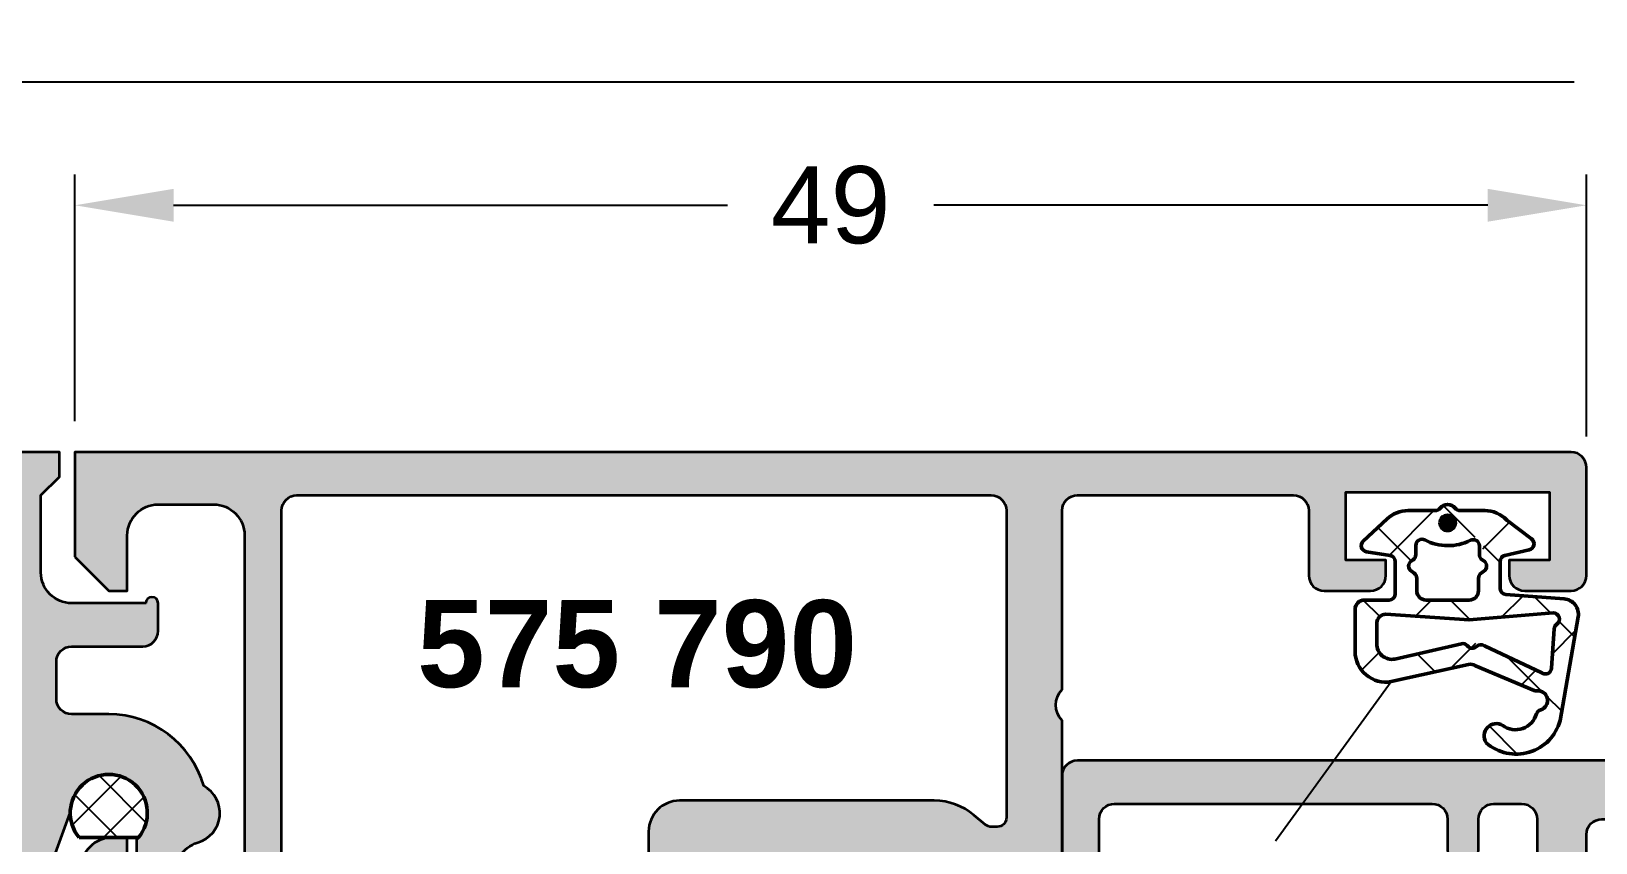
# Model space of a CAD drawing. Header units: millimetres. Extents: x 3 to 185, y 95 to 193.
# Drawn here: x 33.5 to 84.2, y 167.2 to 193.5 of the extents above; entities that cross this region are included whole.
import ezdxf

# ---------------------------------------------------------------- set-up
doc = ezdxf.new("R2010")
doc.units = ezdxf.units.MM
doc.header["$PDMODE"] = 1
doc.header["$PDSIZE"] = -0.001
for name, color, linetype, lineweight in [('S01_Bemaßung', 140, 'Continuous', 25), ('S02_Beschriftung', 40, 'Continuous', 25), ('S03_AL_Kontur', 255, 'Continuous', 35), ('S04_AL_Schraffur', 253, 'Continuous', 25), ('S05_EPDM_Kontur', 31, 'Continuous', 50), ('S06_EPDM_Schraffur', 43, 'Continuous', 25), ('S09_KS_Kontur', 254, 'Continuous', 50)]:
    doc.layers.add(name, color=color, linetype=linetype, lineweight=lineweight)
doc.styles.add('1_1_H_Art', font='arialbd.ttf', dxfattribs={"height": 2.825})
doc.styles.add('Arial', font='arial.ttf')
doc.dimstyles.new('1 zu 1', dxfattribs={"dimtxt": 2.5, "dimasz": 3.2, "dimexe": 1, "dimexo": 1, "dimgap": 1.5, "dimtad": 0, "dimdec": 1, "dimrnd": 0.5, "dimdsep": 46, "dimtxsty": 'Arial', "dimcen": 0, "dimclrd": 256, "dimclre": 256, "dimclrt": 256, "dimadec": 0, "dimazin": 0, "dimtfac": 1, "dimtdec": 1, "dimtofl": 0, "dimtmove": 0, "dimatfit": 1, "dimfxl": 1, "dimtolj": 1, "dimlwd": 25, "dimlwe": 25, "dimarcsym": 0})

# ---------------------------------------------------------------- blocks, each defined once
blk = doc.blocks.new('245472_s')
at = {"layer": 'S06_EPDM_Schraffur'}
h = blk.add_hatch(dxfattribs=at)
h.set_pattern_fill('NETZ', color=256, scale=2, angle=45)
h.set_pattern_definition([(45, (0, 0), (-1.414213562373095, 1.414213562373095), []), (135, (0, 0), (-1.414213562373095, -1.414213562373095), [])])
h.paths.add_polyline_path([(0.07881467518588425, 1.294658370458983), (-0.7220038052840685, 0.6822616718120524, 0.6341571971655402), (-0.6457408834436769, 0.3285716947533978), (0.1450194921700799, 0.1449941029615904, -0.3488735622163144), (0.2997916293946783, -0.04982489105275867), (0.2997916293946212, -0.9167337651965366, -0.388878731852966), (0.1172227779442204, -1.115972704814802), (-1.778394676069329, -1.26200346911521, 0.4427654286969734), (-2.232494691147234, -1.846779468913178), (-1.644194370605375, -5.205969000000041, 0.5553987798016846), (0.751786613245244, -5.92825836956519, 0.8049705974471792), (0.2146582505188868, -5.364040999789078, -0.5326905388769916), (-0.8776056999450608, -4.983949584856339, 0.2329840165070141), (-1.006054654877952, -4.862476003871202, -0.9228385714858163), (-0.8966480891609567, -4.245747642581604, 0.1240805982827088), (-0.8000090923316932, -4.230989599194803), (1.248304648965733, -3.368736702321803), (3.826147451727696, -3.945471989039341, 0.4663076581549991), (4.999795629394656, -2.960664236027111), (4.999795629394656, -1.600008000000053, 0.4142135623731368), (4.699795629394504, -1.300007999999943), (3.89978600083167, -1.300008000000057, -0.4142135623731447), (3.699786000831624, -1.100008000000035), (3.699786000831653, -0.054511096483709, -0.3682809726901107), (3.868055019901967, 0.1429557231322731), (4.630268858686375, 0.2654360103515334, 0.6233693057503813), (4.735239984549948, 0.6088909596160424), (3.965210188407684, 1.329940648242597, 0.1903920438502836), (3.281699654441159, 1.599999999999959), (2.282850341869234, 1.599999999999959, 0.7071067811865975), (1.717164916919827, 1.599999999999902), (0.7981544755244561, 1.599999999999902, 0.203452299423669)])
h.paths.add_polyline_path([(0.8149518244618428, -0.04032949463545921, 0.6603784506514764), (0.8648894950941212, -0.404797609766721, -0.3201302639135086), (0.9997948972709474, -0.5939078774261319), (0.9997948972709767, -1.000008000000011, 0.4142135623730616), (1.299794897270947, -1.300007999999972), (2.700220361518079, -1.30000800000003, 1.124557674372985), (3.044974788948967, -0.7199983695251384, -0.4338865650576509), (3.084757073759735, -0.4306037771103648), (3.185063434327223, -0.3596827031643479, 0.5933036300637482), (3.149360787980696, -0.01043801976144909, -0.2958232703086807), (3.030970246153871, 0.1721541387137755), (3.030970246153843, 0.4714983384507503, 0.563434605958761), (2.738330646477266, 0.6487493033887219, -0.2410849356643282), (1.258672729872697, 0.6362324279662502, 1.193377207135259), (0.9318742277150489, 0.2882861615002922, -0.4154152241140792), (0.884508300393584, 0.008850038397808846)], flags=16)
h.paths.add_polyline_path([(1.3023657289633, -1.946531152060642), (3.958406036260162, -1.762430166092885, -0.4553580963859353), (4.299795629394555, -2.059561284591366), (4.299795629394554, -2.722313517508318, -0.4663076581549696), (3.712971540561193, -3.214717394014382), (1.548837637238607, -2.714298902730954, 1.20825016794585), (1.11965694934921, -2.936521521016255, 0.5793050686200585), (0.808227237299083, -2.783496036234859), (-1.055252210555394, -3.663098156193153, -0.5736552250319467), (-1.366436407877567, -3.51345619552945), (-1.452069015854161, -2.230316391122242, 0.2262349462175074), (-1.538499012442649, -2.08140601471, -0.7374454539017409), (-1.425583392403144, -1.716330084450374)], flags=16)
at = {"layer": 'S09_KS_Kontur'}
h = blk.add_hatch(color=256, dxfattribs=at)
h.dxf.hatch_style = 1
h.paths.add_polyline_path([(2.250007629394547, 1.199999999999982, 1), (1.750007629394547, 1.199999999999982, 1)])
at = {"layer": 'S05_EPDM_Kontur'}
for points in [[(0.1450194921699956, 0.14499410296161), (-0.6457408834436779, 0.3285716947533979, -0.6341571971655282), (-0.7220038052840736, 0.6822616718120487), (0.07881467518588414, 1.294658370458983, -0.203452299423669), (0.7981544755244558, 1.599999999999902), (1.6000076293944, 1.599999999999902, 0.2360679774998283), (1.760007629394454, 1.679999999999944, -0.5000000000000028), (2.240007629394587, 1.679999999999997, 0.2360679774998494), (2.400007629394619, 1.599999999999959), (3.281699654441114, 1.599999999999959, -0.1903920438502543), (3.965210188407569, 1.329940648242705), (4.735239984549922, 0.6088909596160663, -0.623369305750359), (4.630268858686422, 0.265436010351541), (3.868055019901918, 0.1429557231322653, 0.3682809726900922), (3.699786000831653, -0.0545110964837453), (3.699786000831624, -1.100008000000068, 0.414213562373054), (3.899786000831641, -1.300008000000057), (4.699795629394533, -1.300007999999943, -0.4142135623730674), (4.999795629394656, -1.600008000000012), (4.999795629394656, -2.960664236027137, -0.4663076581549918), (3.826147451727694, -3.94547198903934), (1.319374077281242, -3.384636914341123, 0.1943803091377386), (1.099521752940136, -3.431367968478307), (-0.8000090923317049, -4.230989599194809, -0.1240805982827332), (-0.8966480891609886, -4.2457476425816, 0.9071511080963035), (-1.016388313036213, -4.859584190521337, -0.2471723312518191), (-0.8776056999450504, -4.983949584856368, 0.5326905388769989), (0.2146582505189265, -5.364040999789049, -0.8049705974471585), (0.7517866132452384, -5.928258369565198, -0.5553987798016824), (-1.644194370605374, -5.205969000000045), (-2.232494691147236, -1.846779468913164, -0.442765428696977), (-1.77839467606931, -1.262003469115208), (0.1172227779442091, -1.115972704814803, 0.3888787318530058), (0.2997916293946211, -0.9167337651965202), (0.2997916293946783, -0.04982489105266052, 0.3488735622162982)], [(3.175020843219742, -0.03322893448638287), (3.115506958395671, 0.008850038397715254, -0.2434870669040378), (3.030970246153871, 0.1721541387137127), (3.030970246153843, 0.4714983384507054, 0.5634346059588069), (2.738330646477281, 0.6487493033887298, -0.2410849356643324), (1.258672729872689, 0.636232427966254, 0.5578755624467475), (0.9690450126352507, 0.4574396084727728), (0.9690450126352227, 0.1721541387137693, -0.2434870669040133), (0.8845083003934521, 0.008850038397715566), (0.824994415569267, -0.03322893448643949, 0.5373193821394313), (0.8249944155692099, -0.3667832633133888), (0.9152581850294037, -0.4306037771102159, -0.2434870669039241), (0.9997948972709474, -0.5939078774263272), (0.9997948972709767, -1.000008000000017, 0.4142135623730674), (1.299794897270959, -1.300007999999972), (2.700220361518106, -1.30000800000003, 0.414213562373095), (3.000220361518091, -1.000008000000017), (3.000220361518091, -0.5939078774263271, -0.2434870669039391), (3.084757073759946, -0.4306037771102159), (3.175020843219856, -0.3667832633133325, 0.5373193821394199)], [(-1.366816698200451, -3.507757832930744, 0.583182763396857), (-1.055252210555393, -3.663098156193152), (0.8082272372990811, -2.78349603623486, -0.3561593751153267), (1.060036723693786, -2.806446469866566, 0.4460614188439155), (1.357057815549825, -2.787424921160446, -0.2761214912888708), (1.548837637238608, -2.714298902730954), (3.712971540561187, -3.214717394014381, 0.4663076581550322), (4.299795629394554, -2.722313517508221), (4.299795629394555, -2.059561284591452, 0.4142135623731782), (3.999795629394572, -1.759561284591383), (1.302365728963298, -1.946531152060642), (-1.42558339240314, -1.716330084450375, 0.737445453901833), (-1.538499012442612, -2.081406014710026, -0.2337516465743127), (-1.451688725531269, -2.236014753721078)]]:
    blk.add_lwpolyline(points, format="xyb", close=True, dxfattribs=at)
blk.add_circle((2.000007629394547, 1.199999999999982), 0.25, dxfattribs=at)
blk = doc.blocks.new('511130_s')
at = {"layer": 'S04_AL_Schraffur'}
h = blk.add_hatch(color=256, dxfattribs=at)
h.dxf.hatch_style = 1
edge = h.paths.add_edge_path()
edge.add_line((5.551115123125783e-16, -3.399999999999999), (-1.1, -4.500000000000001))
edge.add_line((-1.099999999999999, -4.500000000000001), (-1.699999999999999, -4.5))
edge.add_line((-1.699999999999999, -4.5), (-1.7, -2.7))
edge.add_arc((-2.7, -2.7), 1, 0, 90)
edge.add_line((-2.7, -1.7), (-4.500000000000001, -1.700000000000002))
edge.add_arc((-4.5, -2.700000000000001), 0.9999999999999991, 90.00000000000006, 180)
edge.add_line((-5.5, -2.700000000000001), (-5.5, -14.5))
edge.add_arc((-4.499999999999999, -14.5), 1.000000000000001, 179.9999999999999, 269.9999999999999)
edge.add_line((-4.500000000000001, -15.5), (-2.700000000000002, -15.5))
edge.add_arc((-2.700000000000003, -14.5), 1, 270, 360.0000000000001)
edge.add_line((-1.700000000000002, -14.5), (-1.699999999999999, -12.5))
edge.add_line((-1.699999999999999, -12.5), (-1.199999999999996, -12.5))
edge.add_arc((-1.199999999999996, -13.5), 1, 0, 90, ccw=False)
edge.add_line((-0.1999999999999963, -13.5), (-0.1999999999999968, -17.3))
edge.add_arc((-0.09999999999999384, -17.58284271247462), 0.3000000000000038, 109.471220634491, 180)
edge.add_line((-0.3999999999999968, -17.58284271247462), (-0.3999999999999951, -18.01715728752539))
edge.add_arc((-0.09999999999999548, -18.01715728752539), 0.2999999999999996, 180, 250.5287793655094)
edge.add_line((-0.1999999999999948, -18.3), (-0.1999999999999941, -20.19999999999996))
edge.add_arc((-0.5000000000000338, -20.19999999999996), 0.3000000000000397, -90, 0, ccw=False)
edge.add_line((-0.5000000000000336, -20.5), (-1.489999999999954, -20.5))
edge.add_arc((-1.489999999999954, -20.19999999999996), 0.3000000000000398, 180, 270.00000000000006, ccw=False)
edge.add_line((-1.789999999999994, -20.19999999999996), (-1.789999999999996, -17.5))
edge.add_arc((-1.989999999999996, -17.50000000000001), 0.2, 1.017777498068326e-12, 90.0000000000002)
edge.add_line((-1.989999999999996, -17.3), (-6.19999999999999, -17.3))
edge.add_arc((-6.199999999999989, -17.8), 0.5000000000000036, 90.0000000000002, 180)
edge.add_line((-6.69999999999999, -17.8), (-6.69999999999999, -18.5))
edge.add_line((-6.69999999999999, -18.5), (-5.318504542377629, -20.89282032302755))
edge.add_arc((-5.438119784648292, -20.96188021535171), 0.1381197846482999, -95.6225775507931, 30.00000000000091, ccw=False)
edge.add_arc((-4.96177675882619, -16.12339113815219), 5.000000000000004, 205.0787776641433, 264.37742244920645, ccw=False)
edge.add_arc((-10.39613192002033, -18.66657496595597), 1.000000000000001, 25.0787776641433, 143.8053270726162)
edge.add_arc((-15.2382232411738, -15.12339113815219), 5.000000000000002, 275.62257755079344, 323.8053270726163, ccw=False)
edge.add_arc((-14.7618802153517, -19.96188021535171), 0.1381197846482951, 150.0000000000003, 275.62257755079395, ccw=False)
edge.add_line((-14.88149545762236, -19.89282032302756), (-13.5, -17.5))
edge.add_line((-13.5, -17.5), (-13.5, -16.8))
edge.add_arc((-14, -16.8), 0.5000000000000018, 4.071109992273287e-13, 90)
edge.add_line((-14, -16.3), (-18.21, -16.3))
edge.add_arc((-18.21, -16.5), 0.1999999999999957, 90, 180.000000000001)
edge.add_line((-18.41, -16.5), (-18.41, -19.19999999999996))
edge.add_arc((-18.71000000000004, -19.19999999999996), 0.3000000000000398, -90, 0, ccw=False)
edge.add_line((-18.71000000000004, -19.5), (-19.69999999999996, -19.5))
edge.add_arc((-19.69999999999996, -19.19999999999996), 0.3000000000000398, 180, 270, ccw=False)
edge.add_line((-20, -19.19999999999996), (-20, -17.3))
edge.add_arc((-20.1, -17.01715728752538), 0.3000000000000021, 289.4712206344901, 360)
edge.add_line((-19.8, -17.01715728752538), (-19.8, -16.58284271247462))
edge.add_arc((-20.1, -16.58284271247462), 0.2999999999999972, 0, 70.52877936550966)
edge.add_line((-20, -16.3), (-20, -13.3))
edge.add_arc((-20.3, -13.3), 0.2999999999999972, 0, 90)
edge.add_line((-20.3, -13.00000000000001), (-27.86769096001073, -13.00000000000001))
edge.add_arc((-27.86769096001073, -13.2), 0.1999999999999993, 90, 189.0000000000005)
edge.add_line((-28.06522862812976, -13.23128689300805), (-27.5915806127587, -16.22178276747988))
edge.add_arc((-28.08542478305627, -16.3), 0.5000000000000018, -90, 8.999999999999773, ccw=False)
edge.add_line((-28.08542478305627, -16.8), (-29.6, -16.8))
edge.add_arc((-29.6, -16.6), 0.1999999999999993, 180, 270, ccw=False)
edge.add_line((-29.8, -16.6), (-29.8, -14.05))
edge.add_arc((-30, -14.05), 0.1999999999999993, 0, 90)
edge.add_line((-30, -13.85), (-31.8, -13.85))
edge.add_arc((-31.8, -13.65000000000001), 0.1999999999999957, 179.999999999999, 270, ccw=False)
edge.add_line((-32, -13.65), (-32, -8.700000000000003))
edge.add_arc((-32.525, -8.200000000000003), 0.724999999999999, 316.3971810272963, 403.6028189727036)
edge.add_line((-32, -7.700000000000004), (-32, -1.900000000000004))
edge.add_arc((-32.5, -1.900000000000005), 0.5, 1.017777498068325e-13, 90)
edge.add_line((-32.5, -1.400000000000006), (-39.5, -1.400000000000004))
edge.add_arc((-39.5, -1.900000000000004), 0.5, 90, 180)
edge.add_line((-40, -1.900000000000004), (-40, -4.000000000000005))
edge.add_arc((-40.5, -4.000000000000005), 0.5, -90, 0, ccw=False)
edge.add_line((-40.5, -4.500000000000006), (-41.99999999999999, -4.500000000000006))
edge.add_arc((-42, -4.000000000000003), 0.5000000000000036, 180.0000000000004, 270.0000000000008, ccw=False)
edge.add_line((-42.5, -4.000000000000006), (-42.5, -3.500000000000006))
edge.add_line((-42.5, -3.500000000000006), (-41.2, -3.500000000000006))
edge.add_line((-41.2, -3.500000000000006), (-41.2, -1.300000000000006))
edge.add_line((-41.2, -1.300000000000006), (-47.8, -1.300000000000006))
edge.add_line((-47.8, -1.300000000000006), (-47.8, -3.500000000000006))
edge.add_line((-47.8, -3.500000000000006), (-46.5, -3.500000000000006))
edge.add_line((-46.5, -3.500000000000006), (-46.5, -4.000000000000005))
edge.add_arc((-47, -4.000000000000005), 0.5, -90, 0, ccw=False)
edge.add_line((-47, -4.500000000000006), (-48.5, -4.500000000000006))
edge.add_arc((-48.5, -4.000000000000006), 0.5, 180, 270, ccw=False)
edge.add_line((-49, -4.000000000000006), (-49, -0.5000000000000062))
edge.add_arc((-48.5, -0.5000000000000024), 0.5, 90.0000000000008, 180.0000000000004, ccw=False)
edge.add_line((-48.50000000000001, -5.967448757360216e-15), (0, 0))
edge.add_line((0, 0), (5.551115123125783e-16, -3.399999999999999))
edge = h.paths.add_edge_path(flags=16)
edge.add_arc((-29.7, -1.9), 0.4999999999999982, 90, 180.0000000000002)
edge.add_line((-30.2, -1.900000000000002), (-30.2, -11.85))
edge.add_arc((-29.9, -11.85), 0.2999999999999972, 180, 270)
edge.add_line((-29.9, -12.15), (-29.70919107027986, -12.15000000000001))
edge.add_arc((-29.70919107027986, -11.85000000000002), 0.2999999999999883, 270.0000000000007, 310.0000000000018)
edge.add_line((-29.5163547873739, -12.0798133329357), (-29.14464419713559, -11.76791111376205))
edge.add_arc((-27.85906897776252, -13.3), 1.999999999999998, 90.00000000000011, 129.9999999999999, ccw=False)
edge.add_line((-27.85906897776252, -11.30000000000001), (-19.6, -11.30000000000001))
edge.add_arc((-19.6, -12.30000000000001), 1, 0, 90, ccw=False)
edge.add_line((-18.6, -12.30000000000001), (-18.6, -14.1))
edge.add_arc((-18.1, -14.1), 0.5, 180, 270)
edge.add_line((-18.1, -14.6), (-7.200000000000003, -14.6))
edge.add_arc((-7.200000000000001, -14.1), 0.5, 269.9999999999999, 360)
edge.add_line((-6.700000000000001, -14.1), (-6.699999999999999, -1.900000000000002))
edge.add_arc((-7.199999999999999, -1.900000000000001), 0.5, 0, 90)
edge.add_line((-7.199999999999999, -1.400000000000001), (-29.7, -1.400000000000002))
at = {"layer": 'S03_AL_Kontur'}
for points in [[(5.551115123125783e-16, -3.399999999999999), (-1.099999999999999, -4.500000000000001), (-1.699999999999999, -4.5), (-1.7, -2.7, 0.414213562373095), (-2.7, -1.7), (-4.500000000000001, -1.700000000000002, 0.414213562373095), (-5.5, -2.700000000000001), (-5.5, -14.5, 0.414213562373095), (-4.500000000000001, -15.5), (-2.700000000000002, -15.5, 0.414213562373095), (-1.700000000000002, -14.5), (-1.699999999999999, -12.5), (-1.199999999999996, -12.5, -0.414213562373095), (-0.1999999999999963, -13.5), (-0.1999999999999968, -17.3, 0.3178372451957812), (-0.3999999999999968, -17.58284271247462), (-0.3999999999999951, -18.01715728752539, 0.3178372451957824), (-0.1999999999999948, -18.3), (-0.1999999999999941, -20.19999999999996, -0.4142135623730951), (-0.5000000000000336, -20.5), (-1.489999999999954, -20.5, -0.414213562373095), (-1.789999999999994, -20.19999999999996), (-1.789999999999996, -17.5, 0.414213562373095), (-1.989999999999996, -17.3), (-6.19999999999999, -17.3, 0.414213562373095), (-6.69999999999999, -17.8), (-6.69999999999999, -18.5), (-5.318504542377629, -20.89282032302755, -0.6105378334010336), (-5.451652079404859, -21.09933548774936, -0.2646719147936072), (-9.490406059821304, -18.24271099465534, 0.5699652493473596), (-11.20314714021257, -18.07604432798868, -0.2133901248928144), (-14.74834792059513, -20.09933548774936, -0.6105378334010351), (-14.88149545762236, -19.89282032302756), (-13.5, -17.5), (-13.5, -16.8, 0.4142135623730937), (-14, -16.3), (-18.21, -16.3, 0.414213562373095), (-18.41, -16.5), (-18.41, -19.19999999999996, -0.414213562373095), (-18.71000000000004, -19.5), (-19.69999999999996, -19.5, -0.414213562373095), (-20, -19.19999999999996), (-20, -17.3, 0.3178372451957844), (-19.8, -17.01715728752538), (-19.8, -16.58284271247462, 0.3178372451957838), (-20, -16.3), (-20, -13.3, 0.414213562373095), (-20.3, -13.00000000000001), (-27.86769096001073, -13.00000000000001, 0.4610063144273195), (-28.06522862812976, -13.23128689300805), (-27.5915806127587, -16.22178276747988, -0.4610063144273173), (-28.08542478305627, -16.8), (-29.6, -16.8, -0.414213562373095), (-29.8, -16.6), (-29.8, -14.05, 0.414213562373095), (-30, -13.85), (-31.8, -13.85, -0.4142135623731015), (-32, -13.65), (-32, -8.700000000000003, 0.4000000000000009), (-32, -7.700000000000004), (-32, -1.900000000000004, 0.414213562373095), (-32.5, -1.400000000000006), (-39.5, -1.400000000000004, 0.414213562373095), (-40, -1.900000000000004), (-40, -4.000000000000005, -0.414213562373095), (-40.5, -4.500000000000006), (-41.99999999999999, -4.500000000000006, -0.414213562373095), (-42.5, -4.000000000000006), (-42.5, -3.500000000000006), (-41.2, -3.500000000000006), (-41.2, -1.300000000000006), (-47.8, -1.300000000000006), (-47.8, -3.500000000000006), (-46.5, -3.500000000000006), (-46.5, -4.000000000000005, -0.414213562373095), (-47, -4.500000000000006), (-48.5, -4.500000000000006, -0.414213562373095), (-49, -4.000000000000006), (-49, -0.500000000000006, -0.414213562373095), (-48.50000000000001, -5.967448757360216e-15), (0, 0)], [(-29.7, -1.400000000000002, 0.414213562373095), (-30.2, -1.900000000000002), (-30.2, -11.85, 0.414213562373095), (-29.9, -12.15), (-29.70919107027986, -12.15000000000001, 0.1763269807084703), (-29.5163547873739, -12.0798133329357), (-29.14464419713559, -11.76791111376205, -0.1763269807084643), (-27.85906897776252, -11.30000000000001), (-19.6, -11.30000000000001, -0.414213562373095), (-18.6, -12.30000000000001), (-18.6, -14.1, 0.414213562373095), (-18.1, -14.6), (-7.200000000000002, -14.6, 0.414213562373095), (-6.700000000000001, -14.1), (-6.699999999999999, -1.900000000000002, 0.414213562373095), (-7.199999999999999, -1.400000000000001)]]:
    blk.add_lwpolyline(points, format="xyb", close=True, dxfattribs=at)
blk = doc.blocks.new('575790_s')
blk.add_blockref('511130_s', (19, 75.0000829900473))
blk = doc.blocks.new('587310_s')
at = {"layer": 'S04_AL_Schraffur'}
h = blk.add_hatch(color=256, dxfattribs=at)
h.dxf.hatch_style = 1
h.paths.add_polyline_path([(0, -0.4999999999999991, 0.4142135623730951), (-0.4999999999999991, 0), (-28.50000000000001, 0, 0.4142135623730941), (-29, -0.4999999999999982), (-29, -3.65, 0.4142135623730945), (-28.8, -3.85), (-27, -3.85, -0.4142135623730945), (-26.8, -4.049999999999999), (-26.8, -6.600000000000001, 0.4142135623730939), (-26.6, -6.800000000000001), (-25.1, -6.800000000000001, 0.4627606305581499), (-24.60661645133361, -6.21892797088171), (-25.09735341946656, -3.232428811647315, -0.4627606305581515), (-24.9, -3, 0.414213562373089), (-24.70000000000001, -2.800000000000001), (-24.70000000000001, -2.199999999999998, -0.4142135623730938), (-24.40000000000001, -1.899999999999999), (-17.50000000000001, -1.899999999999997, -0.4142135623730948), (-17.00000000000001, -2.399999999999997), (-17, -12.5, -0.3999999999999965), (-17, -13.49999999999999), (-17.00000000000001, -25.9, -0.4142135623730951), (-17.50000000000001, -26.4), (-24.4, -26.4, -0.4142135623730953), (-24.7, -26.1), (-24.7, -23.19999999999992, 0.4142135623730429), (-24.89999999999987, -23.00000000000001, -0.4627606305580655), (-25.09735341946639, -22.76757118835269), (-24.6066164513336, -19.78107202911798, 0.4627606305581233), (-25.09999999999976, -19.20000000000001), (-26.6, -19.20000000000001, 0.4142135623730952), (-26.8, -19.4), (-26.8, -21.95, -0.4142135623730952), (-27, -22.15), (-28.8, -22.15, 0.4142135623731003), (-29.00000000000001, -22.35), (-29, -24.15, 0.4142135623730951), (-28.8, -24.35), (-27, -24.35, -0.4142135623731003), (-26.8, -24.55), (-26.8, -26.15, -0.41421356237309), (-26.99999999999999, -26.35), (-28.40000000000002, -26.35000000000002, 0.4142135623730916), (-28.70000000000001, -26.65000000000001), (-28.7, -28.20265204847913, 0.3838640350354188), (-28.25226423163383, -28.69991299616327), (-27.3, -28.8), (-27.30000000000001, -28.3), (-24, -28.3, -0.3178372451957758), (-23.8, -28.58284271247462), (-23.8, -29.01715728752538, -0.3178372451957887), (-24, -29.3), (-24, -31.19999999999996, 0.4142135623730917), (-23.69999999999996, -31.5), (-22.71000000000004, -31.5, 0.4142135623730951), (-22.41, -31.19999999999996), (-22.41, -28.5, -0.4142135623730951), (-22.21, -28.3), (-18.00000000000001, -28.3, -0.4142135623730931), (-17.50000000000001, -28.8), (-17.50000000000001, -29.5), (-18.88149545762236, -31.89282032302756, 0.610370864748407), (-18.74841480201416, -32.09934205571092, 0.2836331808907643), (-14.57, -28.9202872675338, -0.3101977214029235), (-14.10341310156679, -28.60000000000001), (-10.10635615082756, -28.6, -0.3471818412027494), (-9.620000000000001, -28.98399269612559, 0.3196143157864712), (-5.251803732730293, -32.79932047319554, 0.6109165556922735), (-5.118504542377637, -32.59282032302755), (-6.500000000000002, -30.2), (-6.500000000000003, -29.49999999999999, -0.4142135623730931), (-6, -28.99999999999999), (-1.789999999999997, -28.99999999999999, -0.414213562373097), (-1.589999999999995, -29.2), (-1.589999999999993, -31.89999999999996, 0.4142135623730949), (-1.289999999999953, -32.2), (-0.3000000000000336, -32.2, 0.4142135623730954), (5.773159728050814e-15, -31.89999999999996), (5.662137425588298e-15, -30, -0.3178372451957837), (-0.1999999999999957, -29.71715728752537), (-0.1999999999999982, -29.28284271247461, -0.3178372451957754), (0, -28.99999999999999), (0, -22.1, -0.414213562373097), (0.2000000000000015, -21.9), (1.400000000000002, -21.9, 0.4142135623730951), (1.900000000000002, -21.4), (1.900000000000002, -20.9, 0.414213562373095), (1.400000000000002, -20.4), (0.1999999999999991, -20.4, -0.4142135623730945), (-6.661338147750939e-16, -20.2), (-3.885780586188048e-15, -5.9, -0.4142135623730945), (0.1999999999999958, -5.700000000000001), (1.399999999999999, -5.700000000000001, 0.4142135623730951), (1.899999999999999, -5.200000000000001), (1.899999999999999, -4.7, 0.4142135623730951), (1.399999999999999, -4.2), (0.2000000000000001, -4.2, -0.4142135623730953), (0, -4)])
h.paths.add_polyline_path([(-1.200000000000008, -1.9), (-1.200000000000008, -26.40000000000001, -0.4142135623730956), (-1.700000000000007, -26.90000000000001), (-12.00000000000001, -26.90000000000001, -0.4142135623730951), (-12.50000000000001, -26.40000000000001), (-12.50000000000001, -25.4, 1), (-13.50000000000001, -25.4), (-13.50000000000001, -26.40000000000001, -0.4142135623730951), (-14.00000000000001, -26.90000000000001), (-14.90000000000001, -26.90000000000001, -0.4142135623730951), (-15.40000000000001, -26.40000000000001), (-15.40000000000001, -16.10710678118654, -0.1989123673796628), (-15.25355339059328, -15.75355339059327), (-15.14644660940674, -15.64644660940674, 0.1989123673796643), (-15.00000000000001, -15.29289321881345), (-15.00000000000001, -10.70710678118655, 0.198912367379658), (-15.14644660940674, -10.35355339059327), (-15.25355339059329, -10.24644660940672, -0.1989123673796563), (-15.40000000000001, -9.89289321881345), (-15.40000000000001, -1.9, -0.4142135623730943), (-14.90000000000001, -1.4), (-14.00000000000001, -1.399999999999999, -0.414213562373095), (-13.50000000000001, -1.9), (-13.50000000000001, -2.9, 1), (-12.50000000000001, -2.9), (-12.50000000000001, -1.9, -0.4142135623730952), (-12.00000000000001, -1.4), (-1.700000000000008, -1.399999999999999, -0.4142135623730951)], flags=16)
at = {"layer": 'S03_AL_Kontur'}
for points in [[(-14.57, -28.92028726753379, -0.2836331808907647), (-18.74841480201417, -32.09934205571092, -0.6103708647484124), (-18.88149545762236, -31.89282032302756), (-17.5, -29.5), (-17.5, -28.8, 0.414213562373095), (-18, -28.3), (-22.21, -28.3, 0.414213562373095), (-22.41, -28.5), (-22.41, -31.19999999999996, -0.414213562373095), (-22.71000000000004, -31.5), (-23.69999999999996, -31.5, -0.414213562373095), (-24, -31.19999999999996), (-24, -29.3, 0.3178372451957844), (-23.79999999999999, -29.01715728752538), (-23.8, -28.58284271247462, 0.3178372451957768), (-23.99999999999999, -28.3), (-27.3, -28.3), (-27.3, -28.8), (-28.25226423163383, -28.69991299616327, -0.3838640350354168), (-28.70000000000001, -28.20265204847913), (-28.70000000000001, -26.65000000000001, -0.414213562373095), (-28.40000000000001, -26.35000000000002), (-27, -26.35, 0.414213562373095), (-26.8, -26.15), (-26.8, -24.55, 0.414213562373095), (-27, -24.35), (-28.8, -24.35, -0.414213562373095), (-29, -24.15), (-29, -22.35, -0.414213562373095), (-28.8, -22.15), (-27, -22.15, 0.414213562373095), (-26.8, -21.95), (-26.8, -19.40000000000001, -0.414213562373095), (-26.6, -19.20000000000001), (-25.09999999999976, -19.2, -0.4627606305581275), (-24.6066164513336, -19.78107202911797), (-25.09735341946639, -22.7675711883527, 0.46276063055813), (-24.89999999999982, -23.00000000000001, -0.414213562373095), (-24.7, -23.2), (-24.7, -26.1, 0.414213562373095), (-24.40000000000001, -26.4), (-17.50000000000001, -26.4, 0.414213562373095), (-17.00000000000001, -25.9), (-17, -13.49999999999999, 0.3999999999999965), (-17, -12.5), (-17.00000000000001, -2.399999999999998, 0.414213562373095), (-17.50000000000001, -1.899999999999997), (-24.40000000000001, -1.899999999999999, 0.414213562373095), (-24.70000000000001, -2.199999999999999), (-24.70000000000001, -2.8, -0.414213562373095), (-24.90000000000001, -3, 0.4627606305581505), (-25.09735341946655, -3.232428811647321), (-24.60661645133362, -6.218927970881705, -0.4627606305581495), (-25.1, -6.800000000000001), (-26.6, -6.800000000000001, -0.414213562373095), (-26.8, -6.600000000000001), (-26.8, -4.05, 0.414213562373095), (-27, -3.85), (-28.8, -3.85, -0.414213562373095), (-29, -3.65), (-29, -0.4999999999999999, -0.414213562373095), (-28.50000000000001, 0), (-0.4999999999999982, 0, -0.414213562373095), (0, -0.4999999999999999), (0, -4, 0.414213562373095), (0.2, -4.2), (1.399999999999999, -4.2, -0.414213562373095), (1.899999999999999, -4.7), (1.9, -5.2, -0.414213562373095), (1.4, -5.700000000000001), (0.1999999999999963, -5.700000000000001, 0.414213562373095), (-3.851086116668512e-15, -5.9), (-5.204170427930421e-16, -20.2, 0.414213562373095), (0.1999999999999995, -20.4), (1.400000000000002, -20.4, -0.414213562373095), (1.900000000000002, -20.9), (1.900000000000002, -21.4, -0.414213562373095), (1.400000000000002, -21.9), (0.2000000000000002, -21.9, 0.414213562373095), (0, -22.1), (0, -28.99999999999999, 0.3178372451957787), (-0.1999999999999981, -29.28284271247461), (-0.1999999999999957, -29.71715728752537, 0.3178372451957836), (5.672545766444159e-15, -30), (5.828670879282072e-15, -31.89999999999996, -0.4142135623730951), (-0.3000000000000332, -32.2), (-1.289999999999953, -32.2, -0.414213562373095), (-1.589999999999993, -31.89999999999996), (-1.589999999999995, -29.2, 0.414213562373095), (-1.789999999999996, -28.99999999999999), (-6.000000000000001, -28.99999999999999, 0.414213562373095), (-6.500000000000004, -29.5), (-6.500000000000002, -30.2), (-5.118504542377636, -32.59282032302755, -0.6109165556922684), (-5.25180373273029, -32.79932047319554, -0.3196143157864715), (-9.620000000000001, -28.98399269612559, 0.3471818412027475), (-10.10635615082755, -28.6), (-14.10341310156678, -28.60000000000001, 0.3101977214029259)], [(-13.50000000000001, -1.9, 0.414213562373095), (-14.00000000000001, -1.399999999999999), (-14.9, -1.4, 0.4142135623730949), (-15.40000000000001, -1.9), (-15.40000000000001, -9.892893218813452, 0.198912367379658), (-15.25355339059328, -10.24644660940672), (-15.14644660940674, -10.35355339059327, -0.198912367379658), (-15.00000000000001, -10.70710678118655), (-15.00000000000001, -15.29289321881345, -0.198912367379658), (-15.14644660940673, -15.64644660940673), (-15.25355339059328, -15.75355339059328, 0.198912367379658), (-15.40000000000001, -16.10710678118655), (-15.40000000000001, -26.4, 0.414213562373095), (-14.90000000000001, -26.90000000000001), (-14.00000000000001, -26.90000000000001, 0.414213562373095), (-13.50000000000001, -26.40000000000001), (-13.50000000000001, -25.4, -0.9999999999999999), (-12.50000000000001, -25.4), (-12.50000000000001, -26.40000000000001, 0.414213562373095), (-12.00000000000001, -26.90000000000001), (-1.700000000000006, -26.90000000000001, 0.414213562373095), (-1.200000000000008, -26.40000000000001), (-1.200000000000008, -1.899999999999999, 0.414213562373095), (-1.700000000000008, -1.399999999999999), (-12.00000000000001, -1.4, 0.414213562373095), (-12.50000000000001, -1.9), (-12.50000000000001, -2.9, -0.9999999999999999), (-13.50000000000001, -2.9)]]:
    blk.add_lwpolyline(points, format="xyb", close=True, dxfattribs=at)
blk = doc.blocks.new('575830_s')
at = {"extrusion": (-6.161451655140131e-36, -3.018240819028337e-51, -1)}
blk.add_blockref('587310_s', (-12.99999999999999, 64.99999999999999), dxfattribs=at)
blk = doc.blocks.new('244511_s_2')
at = {"layer": 'S06_EPDM_Schraffur'}
h = blk.add_hatch(dxfattribs=at)
h.set_pattern_fill('NETZ', color=256, angle=45)
h.set_pattern_definition([(45, (0, 0), (-0.7071067811865475, 0.7071067811865476), []), (135, (0, 0), (-0.7071067811865476, -0.7071067811865475), [])])
h.paths.add_polyline_path([(-0.8000000000000002, 0.9604686356149273), (-0.8000000000000002, -0.960468635614927, 2.134374745810951)])
at = {"layer": 'S05_EPDM_Kontur'}
blk.add_lwpolyline([(-0.8000000000000002, -0.9604686356149271), (-0.8000000000000002, 0.9604686356149271, -2.134374745810951)], format="xyb", close=True, dxfattribs=at)
blk = doc.blocks.new('573940_s')
at = {"layer": 'S04_AL_Schraffur'}
h = blk.add_hatch(color=256, dxfattribs=at)
h.dxf.hatch_style = 1
h.paths.add_polyline_path([(0.4999999999999964, 22, 0.4142135623730951), (0, 21.5), (0, 0.5), (0.8000000000000007, 0.4999999999999964), (1.399999999999991, 1.100000000000001), (3.900000000000002, 1.100000000000001, -0.4142135623730951), (4.900000000000002, 0.1000000000000014), (4.900000000000002, -2.300000000000001, 1), (4.900000000000002, -2.699999999999999), (5.800000000000001, -2.699999999999999, 0.4142135623730951), (6.300000000000001, -2.199999999999999), (6.300000000000006, 0.1000000000000014, -0.4142135623730951), (6.800000000000004, 0.6000000000000014), (8, 0.6000000000000014, -0.4142135623730951), (8.5, 0.1000000000000014), (8.5, -1.099999999999998, 0.3348749598846482), (10.82105496264089, -4.176923076923082, 0.6691373513853219), (12.65949349850255, -3.981730769230733, -0.1871225890724398), (13.10034186267938, -3.408471933471876, 0.1036124226643165), (13.90909090909092, -2.652390851355285, 0.154347130187007), (14, -2.364911064067286, 0.7842017809769407), (13.1, -2), (12.56746757864487, -2, -1.481801024427353), (11.70000000000001, 0.1500000000000021), (14.67101007166283, 1.231359231790368, 0.3152987888789837), (15, 1.701205542183324), (15.00000000000001, 20.2, -0.4142135623730951), (15.50000000000001, 20.7), (28.3, 20.70000000000001, -0.4142135623730951), (28.8, 20.20000000000001), (28.8, 18.439609887764, 0.109517811683241), (28.94053831944502, 17.80568249515295), (31.04684610425517, 13.28869087390441, 1), (31.95315388610758, 13.71130914676278), (29.94990235896572, 18.00729591023983, -0.839099631177284), (30.73550936257563, 18.55738385623783), (31.14644660940673, 18.14644660940673, 0.668178637919302), (32.00000000000001, 18.5), (32, 19.5, 0.414213562373093), (31.5, 20), (30.5, 20, -0.4142135623730951), (30, 20.5), (30, 21.5, 0.4142135623730951), (29.5, 22)])
h.paths.add_polyline_path([(14, 20.3), (14, 2.900000000000002, -0.4142135623730945), (13.5, 2.400000000000002), (1.800000000000001, 2.399999999999999, -0.4142135623730951), (1.300000000000001, 2.899999999999999), (1.300000000000008, 20.3, -0.414213562373095), (1.800000000000004, 20.8), (13.5, 20.8, -0.4142135623730935)], flags=16)
at = {"layer": 'S03_AL_Kontur'}
for points in [[(13.10034186267939, -3.408471933471876, 0.1871225890724411), (12.65949349850255, -3.981730769230736, -0.6691373513853248), (10.82105496264088, -4.176923076923078, -0.3348749598846475), (8.5, -1.099999999999999), (8.5, 0.1000000000000004, 0.4142135623730951), (8, 0.600000000000001), (6.800000000000002, 0.6000000000000002, 0.414213562373095), (6.300000000000003, 0.1000000000000004), (6.300000000000001, -2.2, -0.414213562373095), (5.800000000000001, -2.7), (4.900000000000001, -2.7, -0.9999999999999999), (4.900000000000001, -2.3), (4.900000000000001, 0.1000000000000001, 0.4142135623730951), (3.900000000000001, 1.100000000000001), (1.399999999999995, 1.1), (0.8000000000000002, 0.5000000000000001), (3.061616997868383e-17, 0.5), (1.316495309083405e-15, 21.50000000000001, -0.414213562373095), (0.5000000000000017, 22), (29.5, 22, -0.414213562373095), (30, 21.5), (30, 20.5, 0.414213562373095), (30.5, 20), (31.50000000000001, 20, -0.414213562373095), (32, 19.5), (32.00000000000001, 18.5, -0.668178637919298), (31.14644660940673, 18.14644660940672), (30.73550936257563, 18.55738385623783, 0.8390996311772799), (29.94990235896572, 18.00729591023983), (31.95315389351833, 13.71130913087036, -0.9999999894632878), (31.04684610648167, 13.28869086912966), (28.94053831944502, 17.80568249515295, -0.1095178116832409), (28.8, 18.439609887764), (28.8, 20.20000000000001, 0.414213562373095), (28.3, 20.70000000000001), (15.50000000000001, 20.7, 0.414213562373095), (15.00000000000001, 20.2), (15, 1.701205542183323, -0.3152987888789837), (14.67101007166283, 1.231359231790368), (11.7, 0.1500000000000005, 1.481801024427348), (12.56746757864487, -2), (13.1, -2, -0.7207592200561251), (14, -2.300000000000002), (14, -2.364911064067285, -0.1543471301870135), (13.90909090909092, -2.652390851355297, -0.1036124226643151)], [(13.5, 2.400000000000002, 0.414213562373095), (14, 2.900000000000002), (14, 20.3, 0.414213562373095), (13.5, 20.8), (1.800000000000001, 20.8, 0.414213562373095), (1.300000000000003, 20.3), (1.3, 2.9, 0.414213562373095), (1.800000000000001, 2.4)]]:
    blk.add_lwpolyline(points, format="xyb", close=True, dxfattribs=at)
at = {"rotation": 180}
blk.add_blockref('244511_s_2', (11.7, -1.099999999999999), dxfattribs=at)
blk = doc.blocks.new('*D94')
at = {"layer": 'Defpoints', "color": 0, "transparency": 16777216}
for p in [(26.90860937661055, 191.8563176682528), (26.90860937661054, 139.8583700056117), (147.910026456591, 139.8583700056117)]:
    blk.add_point(p, dxfattribs=at)
at = {"layer": 'S01_Bemaßung', "lineweight": 25, "transparency": 16777216}
for p, q in [((26.90860937661055, 180.8563176682528), (26.90860937661055, 192.8563176682528)), ((147.910026456591, 180.8563176682528), (147.910026456591, 192.8563176682528)), ((30.10860937661054, 191.8563176682528), (83.50652119081633, 191.8563176682528)), ((144.710026456591, 191.8563176682528), (91.31211464238521, 191.8563176682528)), ((26.90860937661055, 176.0579166324771), (26.90860937661055, 177.5563176682528)), ((147.910026456591, 176.0579166324771), (147.910026456591, 177.5563176682528)), ((26.90860937661054, 166.8563176682528), (26.90860937661055, 171.1712522395713)), ((147.910026456591, 166.8563176682528), (147.910026456591, 171.1712522395713)), ((26.90860937661054, 146.9314615314725), (26.90860937661054, 163.8563176682528)), ((147.910026456591, 146.9314615314725), (147.910026456591, 163.8563176682528)), ((26.90860937661054, 140.8583700056117), (26.90860937661054, 142.8316047784029)), ((147.910026456591, 140.8583700056117), (147.910026456591, 142.8316047784029))]:
    blk.add_line(p, q, dxfattribs=at)
at = {"layer": 'S01_Bemaßung', "transparency": 16777216}
for points in [[(30.10860937661054, 192.3896510015861), (30.10860937661054, 191.3229843349194), (26.90860937661055, 191.8563176682528)], [(144.710026456591, 192.3896510015861), (144.710026456591, 191.3229843349194), (147.910026456591, 191.8563176682528)]]:
    blk.add_solid(points, dxfattribs=at)
at = {"layer": 'S01_Bemaßung', "transparency": 16777216, "insert": (87.40931791660077, 191.8563176682528), "char_height": 2.5, "attachment_point": 5, "style": 'Arial'}
blk.add_mtext('\\A1;121', dxfattribs=at)
blk = doc.blocks.new('*D96')
at = {"layer": 'Defpoints', "color": 0, "transparency": 16777216}
for p in [(34.909317916601, 187.8563176682528), (34.909317916601, 179.8563176682528), (83.909317916601, 179.3563176682528)]:
    blk.add_point(p, dxfattribs=at)
at = {"layer": 'S01_Bemaßung', "lineweight": 25, "transparency": 16777216}
for p, q in [((34.909317916601, 180.8563176682528), (34.909317916601, 188.8563176682528)), ((83.909317916601, 180.3563176682528), (83.909317916601, 188.8563176682528)), ((38.109317916601, 187.8563176682528), (56.06586634770605, 187.8563176682528)), ((80.709317916601, 187.8563176682528), (62.75276948549595, 187.8563176682528))]:
    blk.add_line(p, q, dxfattribs=at)
at = {"layer": 'S01_Bemaßung', "transparency": 16777216}
for points in [[(38.109317916601, 188.3896510015861), (38.109317916601, 187.3229843349194), (34.909317916601, 187.8563176682528)], [(80.709317916601, 188.3896510015861), (80.709317916601, 187.3229843349194), (83.909317916601, 187.8563176682528)]]:
    blk.add_solid(points, dxfattribs=at)
at = {"layer": 'S01_Bemaßung', "transparency": 16777216, "insert": (59.409317916601, 187.8563176682528), "char_height": 2.5, "attachment_point": 5, "style": 'Arial'}
blk.add_mtext('\\A1;49', dxfattribs=at)
blk = doc.blocks.new('*D97')
at = {"layer": 'Defpoints', "color": 0, "transparency": 16777216}
for p in [(26.90931791660077, 187.8563176682528), (26.90931791660077, 179.8563176682528), (34.909317916601, 179.8563176682528)]:
    blk.add_point(p, dxfattribs=at)
at = {"layer": 'S01_Bemaßung', "lineweight": 25, "transparency": 16777216}
for p, q in [((26.90931791660077, 180.8563176682528), (26.90931791660077, 188.8563176682528)), ((34.909317916601, 180.8563176682528), (34.909317916601, 188.8563176682528)), ((23.70931791660077, 187.8563176682528), (20.50931791660077, 187.8563176682528)), ((38.109317916601, 187.8563176682528), (41.309317916601, 187.8563176682528))]:
    blk.add_line(p, q, dxfattribs=at)
at = {"layer": 'S01_Bemaßung', "transparency": 16777216}
for points in [[(23.70931791660077, 188.3896510015861), (23.70931791660077, 187.3229843349194), (26.90931791660077, 187.8563176682528)], [(38.109317916601, 188.3896510015861), (38.109317916601, 187.3229843349194), (34.909317916601, 187.8563176682528)]]:
    blk.add_solid(points, dxfattribs=at)
at = {"layer": 'S01_Bemaßung', "transparency": 16777216, "insert": (30.90931791660088, 187.8563176682528), "char_height": 2.5, "attachment_point": 5, "style": 'Arial'}
blk.add_mtext('\\A1;8', dxfattribs=at)
blk = doc.blocks.new('*D98')
at = {"layer": 'Defpoints', "color": 0, "transparency": 16777216}
for p in [(90.90931791660054, 187.8563176682528), (83.909317916601, 179.3563176682528), (90.90931791660054, 179.3563176682528)]:
    blk.add_point(p, dxfattribs=at)
at = {"layer": 'S01_Bemaßung', "lineweight": 25, "transparency": 16777216}
for p, q in [((83.909317916601, 180.3563176682528), (83.909317916601, 188.8563176682528)), ((90.90931791660054, 180.3563176682528), (90.90931791660054, 188.8563176682528)), ((80.709317916601, 187.8563176682528), (77.50931791660099, 187.8563176682528)), ((94.10931791660055, 187.8563176682528), (97.30931791660055, 187.8563176682528))]:
    blk.add_line(p, q, dxfattribs=at)
at = {"layer": 'S01_Bemaßung', "transparency": 16777216}
for points in [[(80.709317916601, 188.3896510015861), (80.709317916601, 187.3229843349194), (83.909317916601, 187.8563176682528)], [(94.10931791660055, 188.3896510015861), (94.10931791660055, 187.3229843349194), (90.90931791660054, 187.8563176682528)]]:
    blk.add_solid(points, dxfattribs=at)
at = {"layer": 'S01_Bemaßung', "transparency": 16777216, "insert": (87.40931791660077, 187.8563176682528), "char_height": 2.5, "attachment_point": 5, "style": 'Arial'}
blk.add_mtext('\\A1;7', dxfattribs=at)

msp = doc.modelspace()

# ---------------------------------------------------------------- linework, layer by layer
at = {"layer": 'S02_Beschriftung'}
msp.add_line((73.83145029994719, 167.2544005493619), (77.58317046487308, 172.4129827627503), dxfattribs=at)

# ---------------------------------------------------------------- block references
at = {"xscale": -1, "rotation": 90}
msp.add_blockref('573940_s', (34.90931791659986, 179.8563176682528), dxfattribs=at)
at = {"xscale": -1}
msp.add_blockref('575790_s', (53.90931791659986, 104.8563176682528), dxfattribs=at)
at = {"layer": 'S03_AL_Kontur', "xscale": -1}
msp.add_blockref('245472_s', (81.40931791660077, 176.3584547517896), dxfattribs=at)
at = {"layer": 'S03_AL_Kontur'}
msp.add_blockref('575830_s', (53.90908309816186, 104.8563176682528), dxfattribs=at)

# ---------------------------------------------------------------- texts
at = {"layer": 'S02_Beschriftung', "lineweight": 50, "insert": (46.00304373380621, 175.0579166324771), "char_height": 2.825, "attachment_point": 1, "style": '1_1_H_Art'}
msp.add_mtext('575 790', dxfattribs=at)

# ---------------------------------------------------------------- dimensions: what is measured, and where the dimension line sits
at = {"layer": 'S01_Bemaßung'}
for base, p1, p2, picture, middle in [((26.90860937661055, 191.8563176682528), (147.910026456591, 139.8583700056117), (26.90860937661054, 139.8583700056117), '*D94', (87.40931791660077, 191.8563176682528)), ((26.90931791660077, 187.8563176682528), (34.909317916601, 179.8563176682528), (26.90931791660077, 179.8563176682528), '*D97', (30.90931791660088, 187.8563176682528)), ((34.909317916601, 187.8563176682528), (83.909317916601, 179.3563176682528), (34.909317916601, 179.8563176682528), '*D96', (59.409317916601, 187.8563176682528)), ((90.90931791660054, 187.8563176682528), (83.909317916601, 179.3563176682528), (90.90931791660054, 179.3563176682528), '*D98', (87.40931791660077, 187.8563176682528))]:
    dim = msp.add_linear_dim(base=base, p1=p1, p2=p2, dimstyle='1 zu 1', dxfattribs=at)
    dim.commit()
    dim.dimension.update_dxf_attribs({"geometry": picture, "text_midpoint": middle})

doc.saveas('drawing.dxf')
